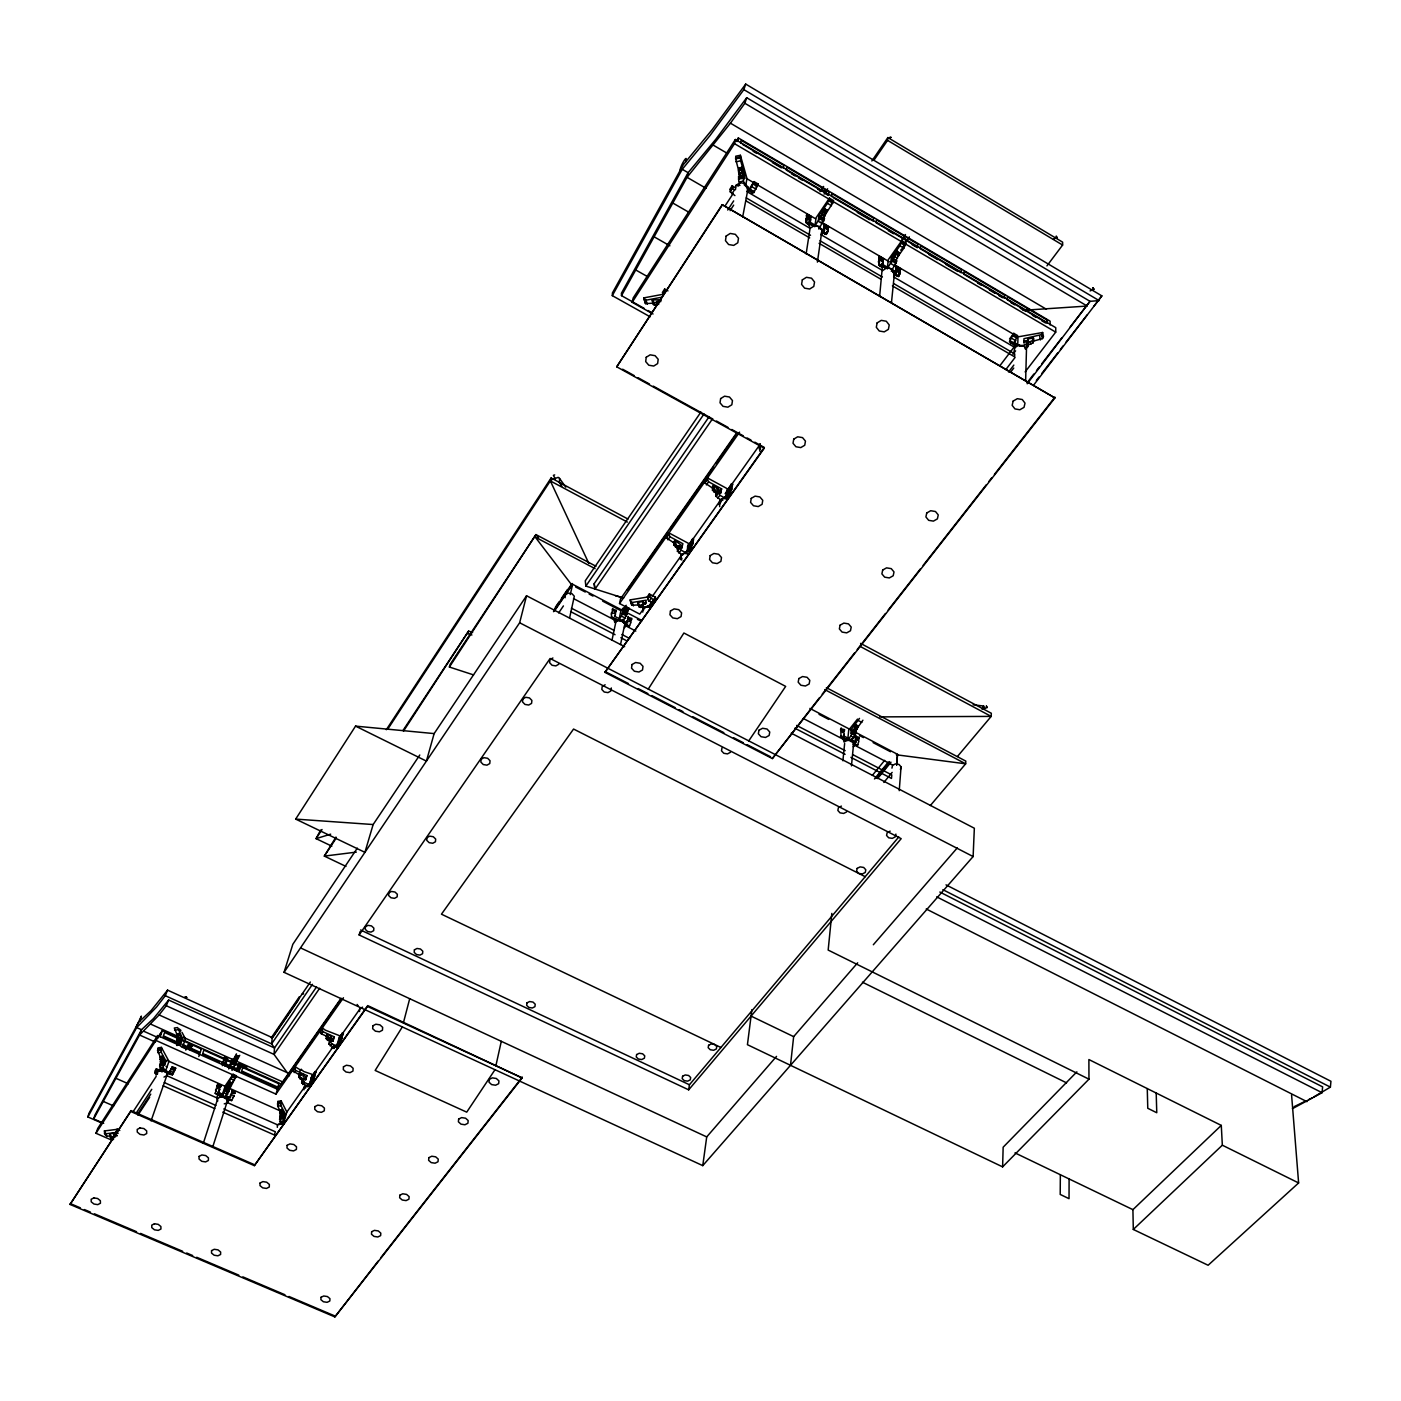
<?xml version="1.0" encoding="UTF-8"?>
<svg xmlns="http://www.w3.org/2000/svg" width="1401" height="1401" viewBox="0 0 1401 1401"><rect width="100%" height="100%" fill="white"/><g stroke="black" fill="none" stroke-linecap="round" stroke-linejoin="round"><path stroke-width="1.5" d="M157.472 1074.199L157.455 1071.537L160.169 1070.084L163.987 1070.679L166.701 1072.973L166.701 1075.635L163.987 1077.089M1069.103 1178.942L1069.033 1198.678L1060.207 1194.44L1060.347 1174.721M180.134 1040.243L179.696 1042.817L176.368 1043.272L176.806 1040.698L180.134 1040.243L181.254 1042.326L178.61 1038.894L179.048 1033.395L176.946 1034.393L177.542 1040.593M1046.932 265.875L1062.606 245.052L1062.641 242.163L887.884 137.561L871.86 160.957M160.712 1058L157.577 1050.47L158.033 1047.86L161.413 1047.405L168.961 1061.328L165.388 1071.572L163.322 1067.755L163.497 1062.904L164.653 1064.988L161.956 1061.538L162.411 1055.916L160.274 1056.932L160.87 1063.254M162.008 1072.01L159.661 1065.968L160.117 1063.341L164.688 1062.781L162.411 1055.916M164.653 1064.988L166.001 1061.065L161.22 1052.256L161.413 1047.405M1054.918 397.937L722.198 204.669L616.72 366.817L764.245 448.25L604.952 672.375L772.354 758.571L1054.918 397.937L722.198 204.669M1025.129 371.913L1055.724 332.125L1055.776 327.676L735.35 139.505L633.199 297.923L632.166 302.301L653.041 313.999M1050.05 324.927L1050.12 321.162L738.327 137.946L735.98 141.589M217.803 1100.976C211.866 1087.771 238.608 1100.538 224.248 1103.83M1042.537 338.587L1041.661 334.576L1042.624 332.492L1043.5 336.503L1042.537 338.587L1032.66 341.319M212.602 1147.349L226.962 1102.394L227.015 1099.767L223.635 1096.913M1028.281 344.751L1032.975 342.947L1033.465 337.939L1027.879 338.937L1027.844 340.408L1024.131 341.073L1024.061 343.192M1032.975 342.947L1032.502 339.585M1032.992 341.791L1033.465 337.939M751.882 1009.666L747.433 1044.691L1002.608 1166.875L1003.151 1147.209L1076.861 1071.835M1026.6 343.735L1027.581 341.634L1028.474 345.644L1025.409 349.094L1024.499 345.084L1026.6 343.735L1027.511 347.746M1025.62 381.195L1026.478 349.479L1023.781 345.942L1015.48 344.961L1013.991 351.704M1016.513 345.574L1010.121 340.968L1014.009 343.227L1017.686 335.61L1013.799 333.35L1009.526 338.972M1017.791 343.385L1018.002 336.87L1042.624 332.492M551.486 479.825L558.211 477.338L559.559 478.424L559.419 482.645L561.906 486.147M1014.587 345.522L1009.42 341.897L1013.799 333.35M1014.009 343.227L1014.044 342.264L1019.735 345.574M277.328 1127.367L277.433 1124.793L280.165 1123.374L283.93 1123.97L280.165 1123.374M650.169 316.836L612.307 295.646L612.412 292.967L683.303 164.723L712.181 129.61L745.7 84.078L1101.869 295.891L1033.448 385.345M357.325 848.13L292.827 944.309L284.053 972.329L702.759 1165.632L973.117 856.554L974.343 828.236L791.267 733.178M303.982 1089.785L304.105 1087.141L311.985 1082.745L314.84 1075.723L313.947 1075.32L309.849 1082.815L310.794 1083.236L312.791 1080.416L314.84 1075.723M359.514 1011.487L359.689 1008.702L362.596 1007.161M899.232 790.672L901.053 766.802L898.987 764.456L895.467 763.878L892.542 765.401L891.947 768.133M896.675 764.981L897.516 754.316L856.151 732.635M896.693 764.964L897.533 754.281M726.909 497.162L729.921 492.241M855.223 732.618L858.095 726.366L856.274 724.65L851.598 733.774L854.522 730.149L856.274 724.65M897.726 256.786L903.873 248.135L905.799 242.986L901.789 240.639L888.234 259.78L887.288 268.939L892.962 258.537L896.955 260.884L891.299 271.286M906.219 240.131L904.118 238.188L906.219 240.131L905.659 241.567M857.394 745.577L858.971 740.901L855.556 739.115L855.398 742.162L855.556 739.115M858.62 739.36L859.321 737.364L855.328 736.278M1313.91 1096.895L1330.39 1087.123L1330.95 1081.292L946.025 884.872M900.668 250.219L902.647 248.1M1019 345.119L1014.937 347.518L893.663 276.943L895.257 275.139L898.531 276.505L900.178 273.405L900.318 271.969L896.325 269.64L896.167 272.897L896.325 269.64M898.531 276.505L899.407 273.44M851.458 765.874L853.769 742.11L851.668 739.746L848.113 739.15L845.206 740.709M898.742 274.386L900.318 271.969M899.845 270.813L900.633 268.659L896.658 266.348L895.975 267.293L896.535 269.29L899.092 270.778L900.633 268.659M855.433 730.411L855.591 728.853M851.475 738.625L851.178 741.672L855.976 733.021L852.544 731.234L850.827 733.371L851.213 729.606L859.478 718.398M855.783 736.856L855.783 738.309L855.906 735.578M857.517 719.081L848.726 730.061L847.728 740.096L841.02 736.033L840.845 731.445L844.278 733.231L843.56 735.455M855.293 742.985L855.976 741.462M1292.387 1108.716L1322.054 1092.71L1322.632 1086.878L939.843 892.034M831.826 913.399L828.166 950.071L1088.962 1079.173L1002.608 1166.875M895.852 268.484L896.658 266.348M896.85 271.952L891.474 269.587M896.062 260.358L899.424 253.196L897.288 251.217L890.913 261.427L891.264 257.907L899.862 245.788L901.789 240.639M844.12 734.754L843.384 735.7L847.92 738.082L847.185 740.586L850.862 735.998L852.544 731.234M310.339 982.031L272.249 1037.633L271.619 1043.85L274.508 1047.948L274.036 1054.393L289.482 1075.775M842.894 760.761L844.645 743.476M891.474 302.704L894.486 272.617L891.631 268.939L882.402 266.295L879.618 296.434M892.017 259.885L891.807 261.952L897.288 251.217M841.213 727.907L840.512 729.886L843.945 731.672L844.645 729.693L840.653 728.608M881.562 264.386L883.155 261.969L879.163 259.64L878.76 264.999L881.719 267.258M882.718 260.831L883.506 258.677L879.513 256.348L878.847 257.294L879.39 259.29L881.965 260.796L883.506 258.677M882.332 264.351L883.155 261.969M1057.09 238.082L1056.249 236.033L1056.599 237.697M790.497 1065.32L793.649 1036.635L857.675 962.802M878.322 262.005L879.163 259.64M878.707 258.484L879.513 256.348M878.76 264.999L879.005 261.059M688.031 551.924L690.675 547.178M873.979 160.169L887.569 140.363L887.884 137.561M565.076 597.754L565.409 594.76L568.263 593.061L571.958 593.674L574.322 596.231L569.559 618.086M611.309 687.961L610.906 690.956L607.981 692.619L604.216 692.006L601.817 689.45L602.202 686.472L605.144 684.791M772.354 758.571L819.55 697.628M625.021 624.198L624.566 627.648L626.86 624.828L622.324 621.256L614.076 619.189L614.724 622.464L618.034 620.538L622.324 621.256L626.86 624.828M1093.918 289.219L1092.955 287.783L1093.918 289.219L1090.118 290.918M642.761 612.114L643.252 608.524L650.764 604.777L653.899 599.733M702.759 1165.632L706.717 1136.912L776.539 1056.372M831.441 196.56L831.861 193.601L873.576 218.101L873.226 221.095L833.262 197.629M821.196 234.72L822.912 233.021L826.257 234.422L828.009 231.358L828.201 229.939L824.138 227.575L823.806 231.603L824.138 227.575M826.257 234.422L827.22 231.393M826.555 232.356L828.201 229.939M827.833 228.836L828.656 226.682L824.611 224.318L823.946 225.281L824.453 227.277L827.063 228.801L828.656 226.682M823.035 218.066L832.719 203.127L833.472 200.553L829.41 198.154L816.118 217.698L814.787 226.717L820.461 216.209L824.541 218.591L818.867 229.099L819.27 226.297M823.788 226.472L824.611 224.318M823.63 218.048L827.133 210.168L824.891 208.854L819.375 219.677L824.891 208.854M820.461 216.209L818.447 219.151L818.955 215.684L827.396 203.32L829.41 198.154M817.396 262.145L821.949 230.359L818.99 226.629L809.796 224.02L809.13 225.001L810.058 228.31L806.135 253.931M735.42 189.8L736.085 185.282L740.078 182.69L745.052 183.549L748.081 187.349L747.416 191.867L810.058 228.31L814.069 225.771L818.99 226.629L823.578 232.058L826.923 233.459M360.092 931.647L359.129 934.957L688.679 1089.838L689.432 1084.759L898.777 836.957M808.937 222.934L810.741 219.764L806.678 217.4L806.135 222.706L809.13 225.001M809.743 221.2L809.077 222.164L810.741 219.764M810.408 218.661L811.232 216.525L807.169 214.143L806.503 215.124L806.994 217.102L809.62 218.626L811.232 216.525M806.135 222.706L806.678 217.4M806.328 216.297L807.169 214.143M719.151 504.43L719.729 500.612L728.065 494.938L729.098 495.499L727.907 499.194L723.389 498.441L719.729 500.612L720.324 503.817M760.078 449.371L759.289 447.322L760.323 447.9M760.06 451.49L759.377 448.723L760.41 449.283M759.885 443.959L759.237 447.9L760.638 449.038M721.988 747.924L721.497 750.813L723.792 753.283L727.487 753.896L730.464 752.284M721.445 500.42L716.104 496.427L715.683 494.028L717.872 490.91L719.869 495.271L725.525 498.353L729.939 491.891L731.042 487.145L731.812 489.194L729.098 495.499M729.203 488.038L731.637 483.66L732.653 484.221L731.987 486.462L730.569 488.459L729.203 488.038L731.637 483.66M725.525 498.353L727.207 488.669L706.612 477.461L702.882 482.662M783.317 168.313L783.824 165.371L741.182 140.31L740.604 143.217M729.606 492.311L728.835 490.262L731.042 487.145M726.856 497.127L725.841 496.567L728.573 491.751M730.236 488.599L732.653 484.221M713.372 485.359L715.21 490.42L720.499 493.292L720.885 491.121L713.372 485.359L712.444 490.21L716.174 493.327M720.499 493.292L721.638 488.896L708.573 481.786L706.612 477.461M719.396 503.554L719.711 506.689M720.815 501.891L720.009 500.069L721.025 500.63M681.884 559.997L680.343 559.139L680.886 555.444L684.459 553.342L688.959 554.095L693.092 542.642L692.076 542.099L689.94 545.112L686.963 551.346M693.495 540.401L692.707 538.597L690.343 542.87L691.674 543.29L693.04 541.364L692.707 538.597M713.845 488.967L704.843 482.96L707.225 478.669M684.459 553.342L690.08 548.439L692.076 542.099M745.052 183.549L747.766 190.028L752.144 192.83L753.703 192.83L758.186 184.021L754.053 181.605L750.078 187.664M748.292 189.223L754.351 191.849L750.2 189.433L754.053 181.605M674.739 540.261L676.508 545.322L681.727 548.106L682.147 545.917L674.739 540.261L673.811 545.059L677.471 548.124M681.727 548.106L682.9 543.693L669.993 536.793L668.102 532.468L660.239 543.588M681.464 554.463L681.516 555.619M750.2 189.433L744.299 184.967M682.637 555.146L677.384 551.223L679.73 547.02L679.135 545.795L676.998 548.807L677.611 550.033M677.384 551.223L679.73 547.02M742.653 217.085L747.766 190.028M745.822 184.757L746.996 178.592L740.393 155.283L735.753 156.194L735.63 158.873L740.218 176.526M893.663 276.943L894.486 272.617L895.94 274.193L895.257 275.139M743.476 181.114L743.195 175.528L738.555 176.421L738.835 182.007L743.476 181.114L744.386 184.302M739.991 174.214L740.253 172.813M742.162 175.72C742.635 164.075 735.928 165.808 739.605 176.228M647.857 598.104L647.262 596.879L649.328 593.954L649.924 595.18L647.612 599.295L649.101 601.222L653.024 602.15L651.01 605.004M649.328 593.954L655.493 597.194L654.897 600.258L651.185 607.246L646.702 606.528L651.185 607.246L650.764 604.777L643.252 608.524M741.322 167.034L744.194 179.03L744.859 175.633L740.656 160.852L740.393 155.283M675.247 543.746L666.368 537.879L668.715 533.676M647.612 599.295L649.924 595.18M734.912 195.597L730.219 191.832L732.828 187.069L732.128 185.825L729.746 189.503L730.429 190.729M730.219 191.832L732.828 187.069M650.87 603.095L650.257 606.143L644.18 607.141L642.113 604.514L645.441 603.971L646.211 600.188L632.254 602.483L630.608 601.765L630.205 599.873L646.807 597.159M737.626 141.483L738.327 137.946M632.166 302.301L734.509 143.673L735.35 139.505M643.041 607.193L639.084 606.843L638.155 602.325L643.147 601.502L642.831 603.06L646.159 602.518L645.441 603.971M638.663 604.952L637.998 603.06M629.154 626.475L631.186 621.886L627.053 620.748M628.296 616.545L627.508 618.541L631.115 620.433L631.904 618.436L627.753 617.298M854.015 743.686L853.349 746.926L855.328 744.071L851.545 740.919L843.174 738.712L844.032 742.022L847.395 740.236L851.545 740.919L855.328 744.071M620.538 644.548L624.478 625.564M622.499 622.324L627.333 613.375L623.708 611.484L622.097 613.761L622.867 610.083L626.229 605.285M626.51 612.955L628.979 607.929M626.737 622.237L627.578 619.995M627.263 621.484L627.666 623.077L622.867 620.573L623.112 619.347M639.416 604.934L631.816 605.197L630.205 599.873M623.322 607.929L620.871 610.854L618.874 620.433L623.708 611.484M625.284 608.227L623.357 612.027M624.513 611.904L626.983 606.878M626.965 610.783L627.28 609.277M1014.937 347.518L1015.48 344.961L1023.781 345.942M522.135 1077.929L367.727 1005.603L254.352 1165.65L130.713 1111.483L70.05 1204.44L334.874 1316.922L522.135 1077.929L367.5 1006.461L254.352 1165.65M614.811 616.02L615.652 613.778L611.501 612.64M615.599 612.325L616.387 610.328L612.237 609.19M604.952 672.375L764.368 447.462L754.806 442.173M643.479 608.892L639.767 614.128L619.54 603.533L620.538 598.857L736.593 432.962M612.009 640.117L616.037 621.168L618.892 619.505L622.552 620.1L624.881 622.622M611.186 614.111L612.027 611.887M612.5 609.68L612.535 611.186L612.78 608.437M614.076 619.189L611.256 617.14L611.712 613.358M341.476 1036.775L343.403 1033.237L342.509 1032.835L340.566 1036.355L342.369 1036.933L337.659 1046.442M900.44 769.534L901.053 766.802M665.282 290.27L662.778 294.858L665.282 290.27L664.634 289.026L662.375 292.511L663.023 293.737M495.901 1065.671L501.295 1041.311M660.659 301.793L661.167 297.362L646.001 300.182L643.76 297.888L661.797 294.525M895.922 834.085L895.292 836.852L892.297 838.376L888.672 837.798L886.553 835.434L887.166 832.667L890.16 831.143M661.132 299.726L652.411 299.954L652.726 302.353L657.034 302.476M685.807 161.78C688.504 151.728 679.432 167.455 680.08 170.782M660.379 300.9L656.754 301.565L657.734 304.717L655.213 305.173L653.426 304.595L652.971 301.233M652.971 303.159L645.493 303.632L643.76 297.888M570.242 594.602L572.676 584.287L622.937 610.591M284.053 972.329L519.648 622.762L526.548 595.758L624.653 646.684M628.016 519.07L551.118 477.969L550.348 480.928L387.779 729.133M334.874 1316.922L378.2 1261.04M403.383 1022.905L409.705 998.703M403.488 731.164L468.599 631.098L472.61 632.429M526.548 595.758L434.135 733.599L426.412 761.111L355.556 726.121L295.664 819.095L364.925 852.333L373.139 824.541L419.775 754.999M336.8 1046.092L343.403 1033.237M340.723 1036.407L342.509 1032.835M334.454 1047.72L331.512 1048.456L334.366 1046.967L338.219 1047.563L342.369 1036.933M473.538 674.897L449.388 667.034L450.124 664.424L535.953 534.604L595.968 566.249M338.236 1044.586L337.291 1044.148L341.459 1036.53M329.007 1044.183L330.496 1039.577L329.007 1044.183L333.543 1047.458M331.284 1036.127L329.953 1038.964L331.284 1036.127L327.169 1034.253L328.237 1039.192L332.878 1041.311L334.349 1036.88L322.878 1031.644L321.6 1027.476L317.747 1032.887M310.742 1083.218L310.199 1085.11L304.385 1082.483L303.141 1078.315L301.67 1082.868L307.8 1086.826M314.157 1075.548L313.124 1075.092L315.015 1071.607L315.908 1072.01L314.017 1075.495M299.674 1071.52L301.162 1069.383L303.684 1071.485L312.318 1074.409L309.306 1084.707L315.908 1072.01M313.124 1075.092L315.015 1071.607M329.288 1041.276L326.17 1038.649L327.169 1034.253M301.968 1079.978L298.886 1077.387L299.902 1073.026L303.947 1074.847L303.474 1076.476L306.189 1077.702L305.506 1080.013L306.994 1075.6L295.646 1070.469L294.403 1066.319L300.917 1070.241L301.162 1069.383M334.349 1036.88L332.808 1039.069L321.337 1033.833L320.129 1032.082L322.037 1028.632M305.506 1088.157L305.961 1086.563M283.51 1118.313L285.436 1114.285L281.041 1105.722L281.146 1100.906L277.783 1101.344L277.678 1106.16L281.198 1112.989M282.547 1124.67L285.874 1113.427M284.263 1118.226L283.23 1116.194L279.85 1116.615L280.375 1122.639L282.827 1123.742L283.808 1122.359L286.855 1112.044L305.838 1085.267M298.833 1074.97L299.902 1073.026M298.886 1077.387L299.674 1073.796M282.459 1116.282L282.074 1109.277L279.972 1110.293L280.603 1116.527M282.074 1109.277L284.21 1116.002M283.808 1122.359L283.23 1116.194M299.814 1075.162L292.949 1070.872L294.823 1067.474M103.692 1123.304L93.709 1118.961L94.848 1115.214L141.501 1029.717L153.532 1018.527L168.628 1000.034L274.508 1047.948L316.556 986.899M277.433 1089.242L157.63 1035.567L155.896 1040.418L275.962 1094.111L277.433 1089.242L341.108 998.248M101.835 1123.042L87.878 1116.965L89.016 1113.217L138.611 1022.292L151.098 1010.576L167.56 990.139L272.249 1037.633M228.976 1100.03L231.655 1100.573L234.055 1095.81L230.727 1094.321L230.272 1097.263L230.727 1094.321M232.794 1097.648L234.055 1095.81M242.776 1067.58L241.708 1070.977L277.836 1087.158L278.852 1083.761L203.863 1050.12L202.742 1053.499L239.186 1069.839L240.271 1066.441M234.808 1093.445L235.228 1092.115L231.901 1090.626L231.55 1093.235L234.808 1093.445L231.936 1092.675L231.901 1090.626M232.006 1082.693L234.387 1079.225M236.384 1069.523L236.524 1071.117L237.259 1067.404L240.534 1068.875M240.166 1067.299L237.61 1065.671L238.415 1063.797L241.672 1065.268L240.552 1066.739M228.275 1088.822L226.437 1087.999L228.135 1084.672L229.974 1085.495L228.293 1091.484L236.419 1075.775L233.091 1074.287L225.333 1085.687L221.638 1096.51L224.983 1097.999L227.505 1094.321L229.466 1089.768L226.121 1088.279L224.948 1089.996L233.091 1074.287M229.992 1098.104L230.657 1096.703M232.321 1063.394L236.436 1055.286L238.258 1056.091L234.125 1064.217M221.638 1096.51L226.121 1088.279M236.016 1060.242L238.258 1056.091M226.857 1088.612L229.887 1082.097L231.725 1082.92L227.54 1091.151M231.988 1070.417L236.016 1062.834L232.741 1061.363L231.585 1063.061L236.454 1053.832M224.983 1097.999L226.892 1092.692M203.32 1143.286L217.856 1098.349L220.57 1096.913L224.37 1097.508M231.936 1058.911L228.696 1068.928L232.741 1061.363M236.436 1055.286L233.039 1061.135M215.509 1090.118L215.947 1090.906L216.419 1087.964L219.747 1089.453L217.803 1092.692L222.636 1094.076L217.803 1092.692M216.805 1086.178L217.61 1084.269L220.955 1085.757L220.132 1087.649L217.26 1086.878L217.19 1085.6L220.517 1087.088M217.698 1095.004L215.176 1093.253L216.332 1090.328M224.931 1065.145L229.291 1067.107L224.528 1065.741L226.454 1062.553L222.777 1061.643M224.335 1057.475L223.985 1060.032L226.822 1060.82L227.61 1058.963L224.335 1057.475L227.61 1058.963M218.206 1092.097L219.239 1091.029M218.854 1091.607L219.747 1089.453M220.132 1087.649L220.955 1085.757M222.269 1063.201L222.706 1063.972L223.162 1061.082M222.339 1065.688L223.074 1063.412M644.232 308.395L621.501 295.646L687.068 177.314L730.429 123.183L744.859 103.271L746.698 97.702L1090.013 301.32L1099.102 300.602L743.861 89.629L745.7 84.078M198.802 1056.494L199.958 1053.097L182.866 1045.444M190.151 1049.962L192.13 1045.479L188.802 1043.99L185.808 1049.542M185.825 1050.014L188.802 1043.99M167.63 1073.744L172.305 1074.882L173.391 1071.712M183.058 1045.706L185.422 1038.806L181.99 1032.344M172.305 1074.882L175.703 1068.192L172.323 1066.686L169.293 1072.308L164.337 1070.101M151.063 1120.888L167.665 1073.148L163.987 1070.679L157.455 1071.537M164.092 1071.572L172.673 1074.304L169.293 1072.798L169.661 1071.73M169.293 1072.798L172.323 1066.686M180.501 1042.432L180.711 1036.512L179.048 1033.395M181.254 1042.326L182.568 1038.491L177.629 1027.563L174.302 1028.019L177.367 1035.444M164.705 1069.523L161.938 1070.907M180.852 1030.225L180.571 1031.048L179.451 1028.964M163.882 1065.093L164.688 1062.781M162.639 1069.839L162.008 1071.24L156.352 1068.805L154.951 1070.942L156.054 1075.092L157.455 1072.956L156.352 1068.805M159.907 1036.197L161.115 1032.817L157.718 1038.071M160.134 1036.81L162.306 1030.628L281.566 1084.146L301.495 1055.671M130.713 1111.483L131.011 1110.625L254.614 1164.791M114.392 1136.281L114.199 1133.304L110.206 1133.812L110.609 1137.945L113.569 1138.593M116.791 1135.458L115.67 1133.724L117.089 1129.294L116.108 1132.481M115.46 1136.894L116.546 1132.411L105.373 1133.847L104.374 1130.957L117.684 1129.259M115.67 1133.724L117.456 1130.432M110.609 1137.945L110.206 1133.812M114.199 1133.304L113.621 1134.915L116.283 1134.582L117.071 1135.931M311.985 1082.745L310.707 1086.283L306.889 1085.687L304.105 1087.141M110.504 1135.826L106.774 1136.299L106.126 1134.18M70.05 1204.44L131.011 1110.625M111.94 1140.221L95.986 1133.286L97.755 1128.435L157.63 1035.567M136.247 1026.758L141.361 1016.11L139.645 1021.417M987.092 707.54L986.392 706.122L987.092 707.54L983.712 708.748M87.878 1116.965L136.685 1027.563L156.527 1007.074L165.3 995.708L167.56 990.139M93.709 1118.961L139.575 1035.024L159.119 1014.937L166.299 1005.725L168.628 1000.034M333.928 1048.421L334.349 1047.51M982.119 709.326L983.66 706.051L984.745 708.503M857.044 728.397L862.911 720.202M690.343 542.87L692.479 539.858M743.861 89.629L709.887 135.704L682.252 169.293L612.307 295.646M402.332 1026.933L375.153 1070.452L466.726 1112.149L494.991 1069.716M648.278 689.082L683.898 633.007L785.663 686.385L748.747 740.884M95.986 1133.286L162.306 1030.628M155.336 1072.098L156.719 1069.961M154.898 1073.359L156.282 1071.222M616.72 366.817L722.058 205.422M731.9 193.846L734.299 190.168L732.6 188.154M132.797 1112.184L156.176 1076.406M159.679 1071.047L162.026 1067.474M724.842 206.297L733.213 193.478M737.994 186.158L740.393 182.498M320.636 830.04L316.066 838.639L331.827 846.169M386.308 729.711L551.118 477.969M136.195 1113.112L151.781 1089.313M727.697 210.027L733.686 200.903M322.037 829.497L316.066 838.639L330.671 834.155M137.911 1113.69L150.765 1094.111M730.096 210.64L733.686 205.141M137.963 1115.126L149.644 1097.333M174.565 1069.926L175.703 1068.192M752.144 192.83L752.792 191.849M756.225 186.998L758.186 184.021M190.991 1047.212L192.13 1045.479M403.068 730.359L468.599 631.098M335.977 837.062L324.331 856.099L345.959 866.413M336.363 837.903L324.331 856.099L356.344 852.106M449.388 667.034L535.953 534.604L538.544 538.019M223.53 1059.349L223.985 1060.032M226.086 1060.977L226.822 1060.82M225.193 1064.357L225.946 1064.112M820.075 191.674L823.613 186.438M806.994 217.102L806.994 215.316M805.803 219.764L806.451 218.784M239.746 1055.321L234.86 1064.532L236.016 1062.834M824.068 194.021L827.623 188.802M806.451 220.64L807.116 219.677M215.176 1093.253L231.655 1100.573M809.62 218.626L811.056 217.698M807.466 224.02L808.114 223.057L806.801 221.743M809.883 222.146L810.531 221.165M238.415 1063.797L241.672 1065.268M237.61 1065.671L238.065 1066.354M228.135 1084.672L229.887 1082.097M238.906 1071.24L239.659 1070.994M555.356 607.316L558.999 601.975M561.433 598.42L567.493 589.523M228.661 1087.176L230.57 1084.374M234.667 1078.367L236.419 1075.775M553.885 610.171L572.098 583.464M824.121 214.598L827.133 210.168M831.458 203.513L833.472 200.553M553.518 611.677L571.748 584.953L535.287 537.161L595.11 568.666M554.533 610.906L572.676 584.305M228.293 1091.484L229.466 1089.768M225.596 1096.125L230.394 1097.526M558.666 612.885L563.43 605.915M824.453 227.277L824.436 225.491M823.28 229.957L823.946 228.976M271.286 1037.773L299.271 996.934L298.29 1000.174L272.722 1037.476M823.946 230.832L824.611 229.869M822.912 233.021L823.578 232.058L821.949 230.359L821.196 234.79L882.735 270.586L887.481 267.258L882.157 264.176L883.015 263.388M700.885 412.104L585.268 580.82L585.863 586.091L623.392 598.017M827.063 228.801L828.499 227.873M824.804 234.125L825.469 233.161M827.343 232.321L828.009 231.358M312.476 984.343L271.619 1043.85L165.3 995.708M585.863 586.091L704.002 414.013M594.795 588.945L594.182 583.657L708.976 416.92M319.656 988.265L274.036 1054.393L166.299 1005.725M712.549 418.776L595.075 589.05L594.182 583.657M359.129 934.957L550.12 658.488L901.193 838.656L688.679 1089.838M303.982 1052.116L341.354 998.72M627.333 590.084L667.261 533.063M669.748 529.49L713.407 467.111M715.893 463.556L735.858 435.028M282.477 1083.271L298.816 1059.944M301.145 1056.599L305.891 1049.822M308.273 1046.424L315.4 1036.25M323.789 1024.236L331.039 1013.886M335.855 1007.004L340.776 999.964M629.942 586.879L632.324 583.464M634.688 580.067L638.261 574.97M640.642 571.573L647.787 561.363M652.936 554.008L657.805 547.055M669.958 529.701L674.809 522.766M678.89 516.934L681.376 513.396M685.089 508.073L693.775 495.656M696.262 492.119L701.218 485.026M708.906 474.063L713.722 467.181M717.33 462.015L723.354 453.416M729.886 444.082L736.033 435.291M275.962 1094.111L343.455 997.757M619.54 603.533L739.57 432.138M292.949 1070.872L294.455 1068.735M320.129 1032.082L321.67 1029.893M666.368 537.879L668.47 534.867M704.843 482.96L707.015 479.842M614.864 612.395L616.125 611.572M612.377 618.314L611.799 616.387M294.14 1072.606L295.646 1070.469M321.337 1033.833L322.878 1031.644M667.874 539.805L669.993 536.793M706.384 484.904L708.573 481.786M618.682 619.47L619.242 618.682L614.426 616.16L615.337 615.267M326.1 1036.232L326.958 1035.024M673.426 542.642L674.599 540.979M712.023 487.793L713.232 486.077M299.254 1076.126L300.094 1074.952M326.538 1037.388L327.379 1036.18M674.039 543.868L675.212 542.205M712.654 489.019L713.862 487.303M628.734 608.787L625.722 615.652L627.333 613.375M326.17 1038.649L327.028 1037.44M673.811 545.059L674.984 543.395M712.444 490.21L713.652 488.476M300.077 1079.12L300.917 1077.947L299.726 1076.196M327.379 1040.418L328.237 1039.192M675.335 546.985L676.508 545.322M714.002 492.154L715.21 490.42M303.124 1076.038L303.947 1074.847M716.822 489.614L718.03 487.898M879.39 259.29L879.39 257.539M878.987 262.898L879.67 261.934M628.068 619.295L628.033 617.806M302.056 1081.607L303.544 1079.488M329.375 1042.939L330.916 1040.75M716.314 495.254L718.503 492.136M881.965 260.796L883.383 259.868M301.67 1082.868L303.176 1080.749M716.104 496.427L718.31 493.327M305.488 1077.719L306.994 1075.6M719.449 491.996L721.638 488.896M305.348 1078.875L306.189 1077.702M719.659 492.837L720.885 491.121M880.073 266.295L880.756 265.349L879.443 264.036M332.878 1041.311L330.496 1039.577M630.38 620.503L631.641 619.68M302.879 1084.619L304.385 1082.483M330.233 1045.952L331.774 1043.763L330.566 1041.994M678.907 553.15L681.026 550.138L679.503 548.211M717.662 498.371L719.869 495.271M629.679 625.722L626.335 625.582M901.841 239.659L905.449 234.545M310.899 1078.122L333.683 1045.987M338.744 1038.841L360.25 1008.492M652.165 596.633L681.096 555.812M687.383 546.933L721.34 499.019M725.123 493.695L760.34 443.994M649.101 601.222L651.185 598.297L649.679 596.371M693.723 539.14L691.586 542.152L690.588 541.609M905.747 241.97L909.372 236.857M693.092 542.642L690.956 545.654L689.94 545.112M732.075 487.706L729.868 490.823L728.835 490.262M902.717 247.329L905.799 242.986M897.446 255.402L899.495 252.513M648.996 605.897L652.025 601.624M651.815 602.64L655.493 597.194M281.829 1124.355L283.93 1123.97M896.535 269.29L896.535 267.538M895.502 272.022L896.185 271.076M899.092 270.778L900.51 269.868M897.13 276.225L899.214 275.559M899.495 274.351L900.178 273.405M746.698 97.702L715.858 139.207L688.119 172.691L621.414 293.247L621.501 295.646M1010.716 343.508L1011.417 342.597M1013.343 343.175L1014.044 342.264M999.719 365.941L1015.427 345.294M1013.011 354.225L1015.602 350.845M1005.813 369.601L1015.024 357.518M1008.527 372.036L1013.834 365.101M1011.084 371.528L1013.746 368.06M1027.178 382.701L1033.85 374.032M1036.53 370.582L1039.209 367.115M1041.871 363.647L1061.94 337.676M1069.961 327.291L1090.013 301.32L1027.196 383.769M1036.355 380.477L1039.034 377.027M1041.714 373.577L1057.755 352.859M1060.417 349.409L1063.096 345.942M1065.776 342.492L1087.158 314.875M1093.848 306.241L1101.869 295.891M380.879 1257.608L522.31 1077.071M822.229 694.195L854.522 652.989M857.202 649.556L885.45 613.498M888.146 610.065L920.422 568.859M923.119 565.426L986.339 484.711M989.018 481.279L991.715 477.846M994.395 474.414L1054.935 397.148M841.09 730.621L841.073 729.185M843.279 731.777L844.505 730.972M841.02 736.033L840.46 736.733L843.174 738.712M857.972 739.448L859.198 738.642M857.955 744.859L854.768 744.772M872.403 775.313L884.679 760.34M874.469 778.956L888.252 762.179M875.713 778.431L889.53 761.619M876.973 778.291L889.407 763.177M877.551 778.588L891.001 762.214M883.856 782.441L892.157 772.389M957.426 756.505L991.19 716.401L991.313 713.267L860.599 643.392M930.352 805.522L965.657 763.808L965.797 761.111L826.38 687.646M873.331 944.747L957.268 847.92M1291.582 1094.969L1298.622 1182.952L1208.117 1265.261L1133.304 1229.448L1132.919 1209.658L1221.287 1125.406L1088.892 1059.541L1088.962 1079.173M1133.304 1229.448L1222.337 1145.195L1221.287 1125.406M306.889 1085.687L311.075 1082.343M334.366 1046.967L339.497 1044.008M723.389 498.441L728.065 494.938M331.512 1048.456L338.587 1043.587M1027.581 341.634L1023.868 342.299L1023.973 338.692L1041.661 334.576M1027.791 342.544L1032.467 340.741M552.905 657.98L549.963 659.678L549.63 662.708L552.082 665.282L555.864 665.895L558.789 664.214M841.406 806.1L838.411 807.659L837.851 810.461L840.022 812.86L843.665 813.438L846.659 811.897M1294.156 1106.65L1304.909 1101.449M1308.481 1099.715L1312.072 1097.981M1053.482 239.098L1057.16 237.434M719.781 501.33L721.13 501.751M554.691 474.904L553.413 475.324L555.286 478.967M303.334 993.484L302.196 993.939L303.562 993.764M735.858 157.805L740.499 156.894M735.63 158.873L740.288 157.963M736.015 161.763L740.656 160.852M738.625 168.19L741.199 167.7M738.73 169.801L741.304 169.311M738.52 170.887L741.094 170.397M738.905 173.777L741.462 173.269M738.66 178.032L743.301 177.139M738.45 179.118L743.09 178.225M1019.42 345.994L1024.499 345.084M282.091 1123.987L277.433 1124.793L226.962 1102.394M639.084 606.843L638.418 604.952L642.376 605.285M680.798 559.472L680.798 557.983L681.814 558.526M174.565 1030.208L177.892 1029.753M176.946 1034.393L178.785 1034.131M176.929 1035.742L178.768 1035.479M176.508 1036.95L178.347 1036.705M176.771 1039.139L178.61 1038.894M179.24 1038.947L182.568 1038.491M179.433 1040.418L181.272 1040.172M176.789 1042.046L180.116 1041.591M176.631 1045.461L179.958 1045.006L179.696 1042.817M158.015 1049.226L161.395 1048.771M157.577 1050.47L160.957 1050.014M157.84 1052.711L161.22 1052.256M160.274 1056.932L162.131 1056.687M160.257 1058.315L162.131 1058.053M159.819 1059.559L161.693 1059.296M227.015 1099.767L229.361 1099.452M160.082 1061.783L161.956 1061.538M162.639 1061.52L166.001 1061.065M160.099 1064.725L163.497 1064.27M159.661 1065.968L163.059 1065.531M167.052 1066.844L165.983 1066.371M159.942 1068.21L163.322 1067.755M277.783 1102.71L281.146 1102.272M277.398 1103.953L280.778 1103.515M277.678 1106.16L281.041 1105.722M279.972 1110.293L281.846 1110.047M279.99 1111.641L281.846 1111.413M279.605 1112.902L281.478 1112.674M281.776 1112.587L283.632 1112.341M279.867 1115.108L281.741 1114.863M282.074 1114.706L285.436 1114.285M113.499 1139.573L112.483 1136.684L115.145 1136.334M109.838 1136.596L112.483 1136.684M279.85 1117.98L283.23 1117.56M279.482 1119.241L282.844 1118.821M279.745 1121.448L283.125 1121.01M719.729 500.612L722.846 500.28M1023.08 310.321L1087.211 306.048L744.859 103.271M879.81 716.892L991.19 716.401L860.284 646.491M736.085 185.282L739.956 185.422M295.664 819.095L373.139 824.541M355.556 726.121L434.135 733.599M973.1 704.773L983.66 706.051M896.307 754.771L965.657 763.808L824.786 689.607M166.701 1072.973L167.665 1073.148L166.701 1075.635L217.856 1098.349M615.337 595.705L623.638 597.894M659.03 303.877L657.227 303.299L656.754 301.565M160.169 1070.084L163.059 1071.1M467.881 633.672L471.909 635.003M809.796 224.02L814.069 225.771M882.402 266.295L891.631 268.939L895.94 274.193M70.365 1203.599L80.382 1207.855M84.393 1209.553L90.417 1212.11M94.427 1213.809L136.545 1231.707M140.555 1233.405L182.673 1251.303M186.683 1253.002L192.69 1255.559M196.718 1257.275L238.818 1275.155M242.846 1276.871L284.946 1294.752M288.974 1296.468L335.102 1316.064M117.089 1129.294L119.786 1130.467M103.621 1101.571L113.639 1105.949M116.388 1078.507L128.314 1083.779M164.302 1082.57L215.859 1105.424M223.792 1108.927L275.349 1131.763L274.386 1135.003L222.759 1112.149M163.181 1085.793L214.808 1108.646M225.561 1089.558L228.888 1091.046M225.141 1090.819L228.486 1092.307M171.745 1067.965L175.125 1069.471M171.325 1069.226L174.705 1070.732M224.16 1092.833L227.505 1094.321M170.309 1071.257L173.689 1072.763M225.561 1096.142L228.503 1097.456M222.023 1095.95L225.368 1097.438M232.513 1075.565L235.858 1077.054M155.441 1042.116L139.575 1035.024L141.501 1029.717L136.685 1027.563M232.128 1076.826L235.456 1078.315M231.13 1078.84L234.457 1080.329M229.641 1082.85L231.48 1083.673M229.081 1084.146L230.92 1084.969M228.678 1085.39L230.517 1086.213M227.68 1087.404L229.519 1088.227M166.701 1060.312L281.461 1111.448M218.906 1085.582L220.57 1086.318M183.373 1037.335L233.879 1060.014M235.841 1060.89L282.879 1082.01M234.282 1060.504L236.086 1061.31M151.08 1024.306L177.016 1035.952M240.884 1064.62L246.874 1067.299M232.181 1062.623L235.473 1064.095M231.778 1063.849L235.07 1065.32M188.242 1045.269L191.552 1046.757M187.822 1046.477L191.149 1047.966M163.164 1036.617L180.326 1044.305M202.497 1054.235L219.484 1061.853M222.023 1062.991L238.941 1070.574M241.462 1071.712L277.608 1087.894M232.584 1068.578L236.927 1070.522M181.307 1046.792L186.175 1048.981M144.075 1031.381L157.928 1037.581M313.491 1076.914L314.384 1077.316M312.441 1077.457L313.964 1078.21M311.968 1079.05L312.983 1079.593M312.388 1080.171L313.281 1080.574M299.061 1074.199L301.775 1075.425M311.863 1079.996L312.791 1080.416M311.705 1081.467L312.598 1081.87M303.141 1078.315L305.838 1079.541M300.917 1077.947L302.791 1078.805M159.119 1014.937L286.82 1072.466M236.209 1056.021L238.012 1056.844M235.648 1057.282L237.469 1058.105M234.703 1057.843L236.524 1058.666M235.245 1058.508L237.067 1059.331M314.63 1072.956L315.523 1073.359M314.244 1073.779L315.12 1074.182M313.509 1073.744L314.402 1074.147M321.6 1027.476L325.452 1030.208L339.707 1035.759L336.765 1046.039L331.774 1043.763M341.003 1038.106L341.914 1038.526M339.9 1038.719L341.476 1039.437M339.445 1040.313L340.478 1040.855M339.357 1041.258L340.811 1041.801M330.811 1037.756L333.543 1038.999M339.217 1042.694L340.128 1043.115M333.263 1048.088L334.156 1048.491M342.124 1034.166L343.035 1034.586M341.721 1034.989L342.632 1035.409M340.951 1035.024L341.862 1035.427M300.76 948.004L706.717 1136.912M360.565 929.984L689.432 1084.759M720.92 1047.475L441.455 914.188L573.569 729.045L865.205 876.693M1014.989 1152.9L1132.919 1209.658M751.059 1016.093L793.649 1036.635M862.438 982.206L1066.564 1082.868M1222.337 1145.195L1298.622 1182.952M926.219 908.986L1306.958 1101.676M936.691 896.85L1322.054 1092.71M942.873 889.67L1330.39 1087.123M605.127 671.552L628.471 683.583M638.208 688.591L647.927 693.6M651.833 695.596L675.177 707.628M679.065 709.624L682.952 711.638M692.689 716.647L723.827 732.67M733.546 737.697L743.283 742.705M747.171 744.702L770.515 756.733M519.648 622.762L973.117 856.554M571.415 608.192L614.128 630.432M621.886 634.478L629.662 638.506M796.644 725.42L845.188 750.673M852.946 754.719L891.789 774.928L891.491 778.448L850.897 757.346M570.592 611.589L615.057 634.706M620.853 637.718L626.65 640.747M794.84 728.187L845.101 754.333M851.213 729.606L854.628 731.392M624.864 611.589L642.166 620.643M809.883 708.416L850.512 729.676M575.618 586.984L585.268 592.028M589.138 594.059L592.991 596.073M602.658 601.134L620.048 610.223M637.437 619.33L641.29 621.344M819.025 714.335L828.692 719.396M859.601 735.56L863.471 737.591M873.121 742.635L890.511 751.742M623.13 612.85L626.755 614.741M852.053 732.583L855.486 734.387M622.885 614.023L626.527 615.915M851.931 733.791L855.363 735.578M613.06 610.433L615.389 611.642M628.594 618.541L630.905 619.75M841.651 729.921L843.857 731.077M856.344 737.609L858.533 738.747M621.781 616.282L625.424 618.191M850.862 735.998L854.312 737.802M851.353 739.868L855.906 742.25M612.92 617.561L617.421 619.907M623.743 623.217L628.349 625.599M852.386 742.53L856.729 744.807M573.517 598.595L616.58 621.063M626.142 626.037L635.809 631.08M803.333 718.485L845.416 740.428M853.016 744.404L892.577 765.034M858.41 720.604L861.843 722.408M856.204 725.385L858.095 726.366M855.696 726.734L857.587 727.732M626.737 608.052L628.734 609.102M855.573 727.925L857.465 728.923M625.634 610.311L627.63 611.361M854.522 730.149L856.414 731.129M651.185 598.297L654.897 600.258M653.006 601.624L654.022 602.15M627.35 522.065L550.348 480.928L588.823 563.377M692.024 540.821L693.04 541.364M690.658 542.747L692.812 544.148M691.323 544.639L692.339 545.199M668.102 532.468L688.469 543.36L686.63 553.132L681.026 550.138M690.903 546.88L691.919 547.423M689.8 547.353L690.868 547.931M690.08 548.439L691.096 548.982M690.098 550.4L689.082 549.84L680.886 555.444L681.551 558.474M679.135 545.795L682.199 547.441M729.536 487.898L730.569 488.459M730.797 488.634L731.812 489.194M730.306 489.685L731.34 490.245M729.939 491.891L730.972 492.451M728.765 492.451L729.851 493.047M729.098 493.485L730.114 494.045M717.872 490.91L720.99 492.609M731.41 484.921L732.443 485.482M730.954 485.902L731.987 486.462M729.431 486.777L730.446 487.338M622.639 369.216L634.128 375.556M637.963 377.675L649.451 384.014M653.286 386.133L712.654 418.917M716.489 421.036L727.977 427.375M731.812 429.494L743.301 435.834M747.136 437.953L750.971 440.054M648.033 310.514L651.815 312.633M664.634 289.026L667.944 290.9M636.212 270.235L647.56 276.645M654.775 237.189L669.888 245.805M673.286 203.303L688.311 211.936M682.252 169.293L688.119 172.691L687.068 177.314L705.981 188.259M732.128 185.825L735.507 187.787M746.278 197.926L810.549 235.28M820.005 240.762L882.385 277.013M893.733 283.597L1014.727 353.893L1014.639 356.852L892.402 285.892M745.735 200.746L809.673 237.855M819.077 243.319L881.124 279.342M822.772 214.686L825.031 215.999M895.274 257.048L897.498 258.344M818.955 215.684L821.669 217.278M819.848 217.698L823.928 220.08M892.367 260.026L896.377 262.355M819.69 218.801L823.77 221.183M892.262 261.146L896.272 263.476M745.857 178.102L815.47 218.714M821.056 221.971L889.442 261.864M895.064 265.139L1013.168 334.033M753.423 183.093L757.573 185.51M1013.256 334.821L1017.126 337.081M818.447 221.376L822.527 223.757M891.018 263.703L895.029 266.05M753.23 184.179L757.363 186.596M806.503 215.124L809.218 216.7M823.946 225.281L825.977 226.472M880.178 258.082L882.84 259.623M895.975 267.293L897.971 268.449M807.659 216.139L810.268 217.663M825.119 226.314L827.711 227.82M880.056 258.344L882.63 259.85M897.2 268.344L899.757 269.833M1013.203 335.977L1017.091 338.236M751.952 186.771L756.102 189.188M806.013 218.363L810.093 220.745M895.642 270.603L899.635 272.915M1011.995 338.499L1015.883 340.758M809.638 221.918L815.032 225.071M819.112 227.435L824.506 230.587M892.542 271.619L896.062 273.685M808.114 223.057L813.298 226.069M880.756 265.349L885.835 268.309M892.84 272.372L897.796 275.261M734.509 143.673L1055.724 332.125M828.797 199.642L832.877 202.024M901.211 242.128L905.204 244.474M828.639 200.728L832.719 203.127M901.106 243.231L905.099 245.578M827.396 203.32L831.458 205.702M899.862 245.788L903.873 248.135M824.786 209.52L827.045 210.851M897.218 251.9L899.424 253.196M713.564 145.319L726.734 153.024M824.191 211.008L826.432 212.322M896.622 253.388L898.847 254.667M824.033 212.111L826.275 213.425M896.517 254.492L898.724 255.788M730.429 123.183L1046.442 309.271M742.46 144.321L781.46 167.227M753.16 151.308L756.803 153.427M772.406 162.586L781.408 167.892M791.547 173.829L795.138 175.931M798.71 178.05L802.3 180.151M817.729 189.205L821.301 191.307M824.874 193.391L828.429 195.492M857.289 212.427L869.636 219.677M888.322 230.657L893.593 233.739M912.156 244.65L917.392 247.714M928.933 254.492L937.602 259.588M945.622 264.299L957.706 271.391M977.723 283.125L981.155 285.139M989.421 290.007L995.06 293.317M998.825 295.523L1002.573 297.73M1010.979 302.669L1014.709 304.858M1020.313 308.15L1025.917 311.442M1032.414 315.243L1036.127 317.432M1041.714 320.706L1045.426 322.878M887.569 140.363L1062.606 245.052M843.735 738.012L847.395 740.236M614.601 618.436L618.034 620.538M653.672 303.474L652.411 299.954M218.066 1094.444L220.57 1096.913M559.559 478.424L565.776 487.18M357.115 1004.429L358.341 1006.216M117.001 1131.693L118.122 1133.409M109.926 1134.582L111.064 1136.701M110.942 1137.472L111.712 1138.82M104.374 1130.957L105.775 1133.409M105.373 1133.847L106.774 1136.299M104.269 1132.971L105.688 1135.423M279.85 1116.615L280.901 1118.663M281.146 1100.906L286.855 1112.044M704.423 480.578L705.053 481.786M665.983 535.48L666.596 536.688M320.058 1029.665L320.496 1030.838M292.914 1068.455L293.317 1069.611M632.254 602.483L633.445 605.915M630.608 601.765L631.816 605.197M642.779 605.214L643.97 608.647L642.113 604.514M642.534 606.423L643.724 609.855M640.064 605.67L640.73 607.561M638.155 602.325L639.311 605.652M643.147 601.502L643.795 603.411M646.001 300.182L647.28 304.227M644.215 299.604L645.493 303.632M654.512 302.931L655.213 305.173M652.253 300.637L653.426 304.595M1026.635 342.597L1027.546 346.59M1033.448 338.639L1033.938 340.846M1030.383 342.072L1030.873 344.296M1027.879 338.937L1028.369 341.144M1039.577 335.925L1040.453 339.935M1041.679 333.438L1042.572 337.448M1156.193 1093.025L1156.771 1112.744L1147.769 1108.279L1147.261 1088.577M199.082 1156.403L199.047 1159.03L201.762 1161.306L205.632 1161.902L208.399 1160.466L208.434 1157.856L205.719 1155.562L201.849 1154.967L199.082 1156.403M211.569 1250.62L211.533 1253.089L214.16 1255.226L217.908 1255.804L220.587 1254.473L220.64 1252.004L218.013 1249.867L214.248 1249.289L211.569 1250.62M1047.353 320.199L1047.3 323.298L1007.266 299.796L1007.389 296.732L1047.353 320.199M260.078 1183.022L259.991 1185.596L262.652 1187.838L266.488 1188.433L269.272 1187.032L269.36 1184.458L266.698 1182.199L262.863 1181.603L260.078 1183.022M287.1 1145.353L286.995 1147.997L289.657 1150.309L293.562 1150.904L296.399 1149.45L296.504 1146.806L293.842 1144.512L289.937 1143.899L287.1 1145.353M1004.605 295.086L1004.482 298.168L964.028 274.403L964.221 271.356L1004.605 295.086M314.875 1106.615L314.752 1109.347L317.432 1111.711L321.389 1112.324L324.279 1110.835L324.419 1108.103L321.722 1105.739L317.782 1105.126L314.875 1106.615M321.022 1297.291L320.882 1299.673L323.403 1301.757L327.098 1302.317L329.813 1301.039L329.953 1298.639L327.431 1296.555L323.736 1295.995L321.022 1297.291M343.455 1066.791L343.298 1069.593L346.012 1072.01L350.005 1072.641L352.947 1071.1L353.122 1068.298L350.425 1065.881L346.415 1065.25L343.455 1066.791M365.416 926.762L365.241 929.318L367.605 931.525L371.09 932.085L373.682 930.667L373.857 928.11L371.493 925.903L367.99 925.343L365.416 926.762M961.401 269.71L961.209 272.757L920.317 248.748L920.58 245.718L961.401 269.71M372.859 1025.795L372.666 1028.684L375.398 1031.171L379.443 1031.801L382.455 1030.225L382.666 1027.353L379.934 1024.849L375.871 1024.219L372.859 1025.795M388.795 892.91L388.62 895.519L390.984 897.778L394.522 898.339L397.148 896.885L397.341 894.276L394.977 892.017L391.439 891.456L388.795 892.91M371.668 1231.707L371.475 1234.228L374.032 1236.4L377.815 1236.978L380.634 1235.629L380.809 1233.125L378.27 1230.936L374.47 1230.358L371.668 1231.707M414.398 949.86L414.206 952.382L416.517 954.554L419.985 955.097L422.577 953.713L422.787 951.191L420.475 949.002L417.008 948.459L414.398 949.86M426.99 837.658L426.762 840.372L429.161 842.684L432.751 843.262L435.448 841.756L435.676 839.059L433.277 836.73L429.687 836.152L426.99 837.658M399.863 1195.193L399.653 1197.767L402.227 1200.009L406.062 1200.604L408.917 1199.203L409.145 1196.629L406.57 1194.388L402.735 1193.792L399.863 1195.193M428.846 1157.664L428.618 1160.308L431.193 1162.602L435.081 1163.198L438.005 1161.762L438.25 1159.117L435.658 1156.823L431.771 1156.228L428.846 1157.664M917.725 244.054L917.462 247.066L876.115 222.794L876.466 219.799L917.725 244.054M481.138 759.272L480.876 762.126L483.292 764.561L486.97 765.156L489.772 763.563L490.052 760.725L487.636 758.274L483.94 757.678L481.138 759.272M186.736 997.372L185.317 996.741L186.736 997.372M458.652 1119.084L458.39 1121.798L460.982 1124.145L464.922 1124.758L467.899 1123.269L468.179 1120.572L465.587 1118.208L461.63 1117.595L458.652 1119.084M522.836 698.959L522.52 701.901L524.955 704.423L528.702 705.036L531.574 703.39L531.89 700.43L529.455 697.908L525.708 697.295L522.836 698.959M489.299 1079.4L489.002 1082.185L491.611 1084.602L495.604 1085.215L498.651 1083.691L498.949 1080.907L496.339 1078.49L492.346 1077.859L489.299 1079.4M526.951 1002.906L526.671 1005.358L528.877 1007.459L532.31 1008.002L534.937 1006.654L535.217 1004.202L533.01 1002.083L529.578 1001.54L526.951 1002.906M646.229 357.273L645.686 361.581L648.786 365.206L653.724 366.046L657.629 363.595L658.19 359.304L655.09 355.679L650.134 354.838L646.229 357.273M632.026 664.547L631.536 668.172L634.39 671.254L638.944 672.007L642.516 669.976L643.006 666.351L640.152 663.268L635.599 662.515L632.026 664.547M748.046 187.296L747.416 191.867L748.081 187.349M828.954 191.884L828.534 194.844L786.276 170.046L786.767 167.104L828.954 191.884M670.449 610.994L669.906 614.741L672.778 617.911L677.401 618.682L681.061 616.58L681.604 612.85L678.732 609.663L674.109 608.892L670.449 610.994M726.138 236.069L725.473 240.657L728.608 244.527L733.704 245.403L737.802 242.776L738.485 238.205L735.35 234.335L730.219 233.442L726.138 236.069M824.559 191.464L822.352 190.168L824.559 191.464M720.639 398.584L720.009 402.787L723.021 406.343L727.907 407.166L731.83 404.784L732.478 400.581L729.466 397.008L724.562 396.185L720.639 398.584M710.167 555.637L709.571 559.507L712.461 562.782L717.154 563.57L720.902 561.381L721.497 557.528L718.608 554.236L713.915 553.465L710.167 555.637M636.614 1054.568L636.247 1056.949L638.366 1059.016L641.728 1059.541L644.372 1058.228L644.758 1055.864L642.639 1053.797L639.259 1053.272L636.614 1054.568M751.234 498.388L750.586 502.381L753.493 505.761L758.256 506.567L762.091 504.307L762.757 500.315L759.85 496.935L755.069 496.129L751.234 498.388M802.318 279.885L801.582 284.368L804.612 288.168L809.673 289.026L813.788 286.469L814.541 281.986L811.512 278.186L806.433 277.31L802.318 279.885M682.585 1076.248L682.182 1078.595L684.266 1080.626L687.611 1081.152L690.273 1079.856L690.675 1077.509L688.609 1075.478L685.247 1074.952L682.585 1076.248M793.737 439.143L793.019 443.276L795.943 446.761L800.794 447.584L804.734 445.255L805.452 441.122L802.528 437.62L797.677 436.797L793.737 439.143M758.957 730.236L758.344 733.739L761.058 736.716L765.524 737.451L769.131 735.49L769.762 732.005L767.03 729.01L762.564 728.275L758.957 730.236M708.591 1045.286L708.17 1047.685L710.254 1049.752L713.634 1050.277L716.331 1048.964L716.769 1046.565L714.685 1044.498L711.288 1043.955L708.591 1045.286M798.85 678.574L798.185 682.182L800.917 685.264L805.452 686L809.148 683.986L809.813 680.378L807.081 677.296L802.545 676.543L798.85 678.574M877.131 322.895L876.308 327.291L879.25 331.004L884.259 331.862L888.392 329.358L889.232 324.962L886.29 321.232L881.264 320.374L877.131 322.895M840.075 625.196L839.357 628.926L842.089 632.096L846.694 632.867L850.477 630.765L851.213 627.053L848.463 623.865L843.857 623.095L840.075 625.196M882.683 570.032L881.894 573.885L884.661 577.159L889.337 577.93L893.208 575.758L893.996 571.923L891.246 568.631L886.553 567.86L882.683 570.032M926.744 512.976L925.903 516.951L928.67 520.331L933.416 521.119L937.392 518.878L938.25 514.903L935.483 511.523L930.719 510.717L926.744 512.976M857.167 868.392L856.589 871.089L858.708 873.401L862.298 873.979L865.24 872.473L865.818 869.793L863.699 867.464L860.109 866.886L857.167 868.392M1013.151 401.089L1012.17 405.344L1014.954 408.917L1019.858 409.757L1024.026 407.358L1025.007 403.12L1022.24 399.513L1017.319 398.69L1013.151 401.089M201.341 1048.981L200.203 1052.361L163.427 1035.882L164.618 1032.502L201.341 1048.981M139.977 1127.963L137.228 1129.416L137.263 1132.078L140.03 1134.39L143.935 1135.003L146.685 1133.549L146.667 1130.87L143.883 1128.558L139.977 1127.963M93.814 1197.908L91.17 1199.291L91.223 1201.83L93.972 1204.037L97.772 1204.632L100.434 1203.249L100.364 1200.71L97.632 1198.503L93.814 1197.908M154.443 1223.774L151.781 1225.139L151.781 1227.626L154.46 1229.815L158.243 1230.393L160.922 1229.027L160.905 1226.54L158.225 1224.351L154.443 1223.774M889.758 137.491L890.931 137.333L889.758 137.491"/></g></svg>
